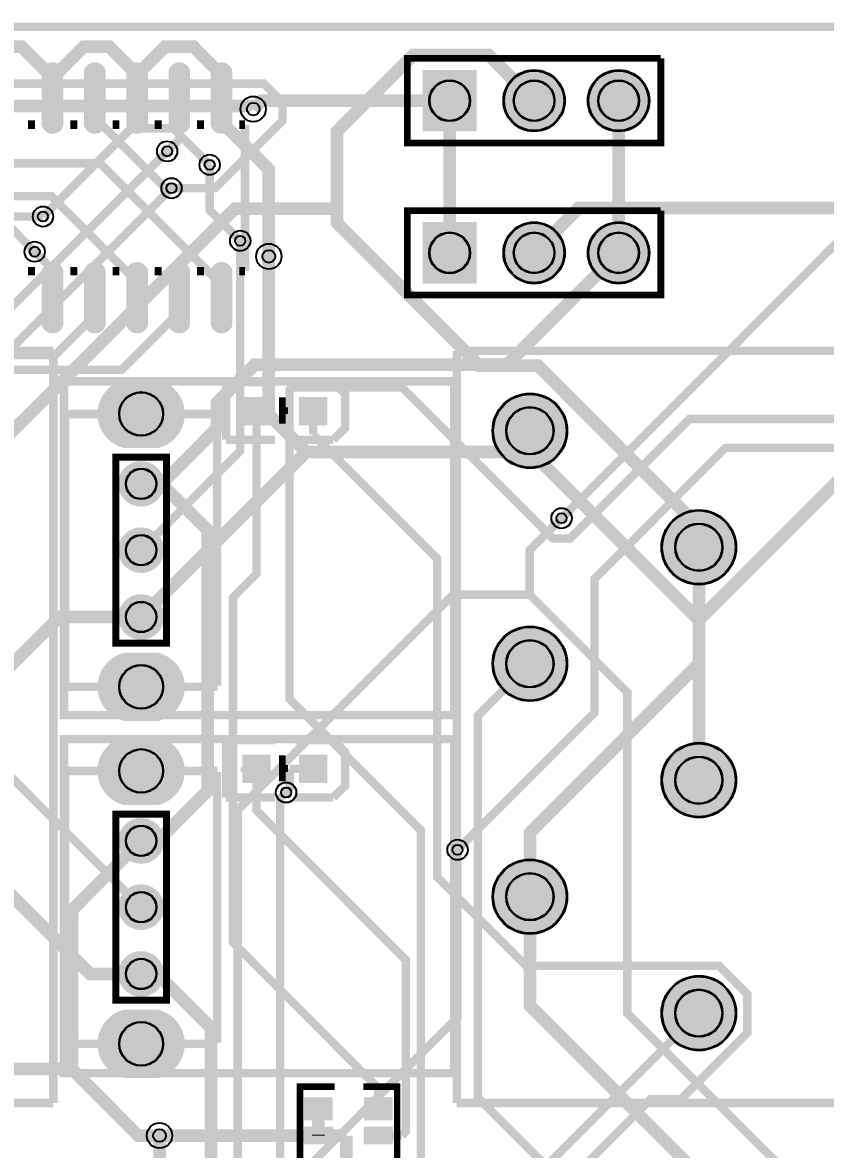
# Model space of a CAD drawing. Header units: millimetres. Extents: x 0 to 105, y 0 to 68.
# Drawn here: x 30.46 to 54.61, y 33.76 to 67.63 of the extents above; entities that cross this region are included whole.
import ezdxf

# ---------------------------------------------------------------- set-up
doc = ezdxf.new("R2010")
doc.units = ezdxf.units.MM
for name, color, linetype, true_color in [('BoardOutLine', 7, 'Continuous', 0xff00ff), ('BottomLayer', 7, 'Continuous', 0x0000ff), ('BottomSolderMaskLayer', 7, 'Continuous', 0xaa00ff), ('Document', 7, 'Continuous', 0xffffff), ('Hole', 7, 'Continuous', 0x222222), ('Multi-Layer', 7, 'Continuous', 0xc0c0c0), ('TopLayer', 7, 'Continuous', 0xff0000), ('TopPasteMaskLayer', 7, 'Continuous', 0x808080), ('TopSilkLayer', 7, 'Continuous', 0xffcc00), ('TopSolderMaskLayer', 7, 'Continuous', 0x800080)]:
    doc.layers.add(name, color=color, linetype=linetype, true_color=true_color)

msp = doc.modelspace()

# ---------------------------------------------------------------- hatches: boundary and pattern name
at = {"layer": 'BottomSolderMaskLayer'}
for points in [[(42.494, 66.204), (44.12, 66.204), (44.12, 64.353), (42.494, 64.353)], [(44.922, 65.278, 1), (46.772, 65.278, 1)], [(47.462, 65.278, 1), (49.312, 65.278, 1)], [(42.494, 61.632), (44.12, 61.632), (44.12, 59.781), (42.494, 59.781)], [(44.922, 60.706, 1), (46.772, 60.706, 1)], [(47.462, 60.706, 1), (49.312, 60.706, 1)], [(34.539, 56.89, -0.785398), (34.539, 54.839), (33.523, 54.839, -0.785398), (33.523, 56.89)], [(44.595, 55.359, 1), (46.845, 55.359, 1)], [(34.706, 53.608, -0.785398), (33.356, 53.608), (33.356, 53.92, -0.785398), (34.706, 53.92)], [(49.675, 51.859, 1), (51.926, 51.859, 1)], [(34.706, 51.615, -0.785398), (33.356, 51.615), (33.356, 51.926, -0.785398), (34.706, 51.926)], [(34.706, 49.608, -0.785398), (33.356, 49.608), (33.356, 49.92, -0.785398), (34.706, 49.92)], [(44.595, 48.359, 1), (46.845, 48.359, 1)], [(34.539, 48.689, -0.785398), (34.539, 46.639), (33.523, 46.639, -0.785398), (33.523, 48.689)], [(34.539, 46.162, -0.785398), (34.539, 44.111), (33.522, 44.111, -0.785398), (33.522, 46.162)], [(49.675, 44.859, 1), (51.926, 44.859, 1)], [(34.706, 42.881, -0.785398), (33.355, 42.881), (33.355, 43.192, -0.785398), (34.706, 43.192)], [(44.595, 41.359, 1), (46.845, 41.359, 1)], [(34.706, 40.887, -0.785398), (33.355, 40.887), (33.355, 41.199, -0.785398), (34.706, 41.199)], [(34.706, 38.881, -0.785398), (33.355, 38.881), (33.355, 39.192, -0.785398), (34.706, 39.192)], [(49.675, 37.859, 1), (51.926, 37.859, 1)], [(34.539, 37.962, -0.785398), (34.539, 35.911), (33.522, 35.911, -0.785398), (33.522, 37.962)]]:
    msp.add_hatch(color=256, dxfattribs=at).paths.add_polyline_path(points)
at = {"layer": 'Document'}
for points in [[(37.413, 56.229), (37.413, 55.569), (37.261, 55.569), (37.261, 56.229)], [(37.689, 55.852), (37.028, 55.852), (37.028, 56.005), (37.689, 56.005)], [(39.542, 55.904), (38.882, 55.904), (38.882, 56.057), (39.542, 56.057)], [(37.413, 45.477), (37.413, 44.817), (37.261, 44.817), (37.261, 45.477)], [(37.689, 45.1), (37.028, 45.1), (37.028, 45.253), (37.689, 45.253)], [(39.542, 45.152), (38.882, 45.152), (38.882, 45.305), (39.542, 45.305)]]:
    msp.add_hatch(color=256, dxfattribs=at).paths.add_polyline_path(points)
at = {"layer": 'Multi-Layer'}
for points in [[(42.52, 66.178), (44.094, 66.178), (44.094, 64.378), (42.52, 64.378)], [(44.947, 65.278, 1), (46.747, 65.278, 1)], [(47.487, 65.278, 1), (49.287, 65.278, 1)], [(42.52, 61.606), (44.094, 61.606), (44.094, 59.806), (42.52, 59.806)], [(44.947, 60.706, 1), (46.747, 60.706, 1)], [(47.487, 60.706, 1), (49.287, 60.706, 1)], [(34.531, 56.864, -0.785398), (34.531, 54.864), (33.531, 54.864, -0.785398), (33.531, 56.864)], [(44.62, 55.359, 1), (46.82, 55.359, 1)], [(34.681, 53.614, -0.785398), (33.381, 53.614), (33.381, 53.914, -0.785398), (34.681, 53.914)], [(49.7, 51.859, 1), (51.9, 51.859, 1)], [(34.681, 51.621, -0.785398), (33.381, 51.621), (33.381, 51.921, -0.785398), (34.681, 51.921)], [(34.681, 49.614, -0.785398), (33.381, 49.614), (33.381, 49.914, -0.785398), (34.681, 49.914)], [(44.62, 48.359, 1), (46.82, 48.359, 1)], [(34.531, 48.664, -0.785398), (34.531, 46.664), (33.531, 46.664, -0.785398), (33.531, 48.664)], [(34.531, 46.137, -0.785398), (34.531, 44.137), (33.531, 44.137, -0.785398), (33.531, 46.137)], [(49.7, 44.859, 1), (51.9, 44.859, 1)], [(34.681, 42.887, -0.785398), (33.381, 42.887), (33.381, 43.187, -0.785398), (34.681, 43.187)], [(44.62, 41.359, 1), (46.82, 41.359, 1)], [(34.681, 40.893, -0.785398), (33.381, 40.893), (33.381, 41.193, -0.785398), (34.681, 41.193)], [(34.681, 38.887, -0.785398), (33.381, 38.887), (33.381, 39.187, -0.785398), (34.681, 39.187)], [(49.7, 37.859, 1), (51.9, 37.859, 1)], [(34.531, 37.936, -0.785398), (34.531, 35.936), (33.531, 35.936, -0.785398), (33.531, 37.936)]]:
    msp.add_hatch(color=256, dxfattribs=at).paths.add_polyline_path(points)
at = {"layer": 'TopLayer'}
for points in [[(31.669, 64.557, -0.785398), (31.069, 64.557), (31.069, 66.157, -0.785398), (31.669, 66.157)], [(32.939, 64.557, -0.785398), (32.339, 64.557), (32.339, 66.157, -0.785398), (32.939, 66.157)], [(34.209, 64.557, -0.785398), (33.609, 64.557), (33.609, 66.157, -0.785398), (34.209, 66.157)], [(35.479, 64.557, -0.785398), (34.879, 64.557), (34.879, 66.157, -0.785398), (35.479, 66.157)], [(36.749, 64.557, -0.785398), (36.149, 64.557), (36.149, 66.157, -0.785398), (36.749, 66.157)], [(31.669, 58.557, -0.785398), (31.069, 58.557), (31.069, 60.157, -0.785398), (31.669, 60.157)], [(32.939, 58.557, -0.785398), (32.339, 58.557), (32.339, 60.157, -0.785398), (32.939, 60.157)], [(34.209, 58.557, -0.785398), (33.609, 58.557), (33.609, 60.157, -0.785398), (34.209, 60.157)], [(35.479, 58.557, -0.785398), (34.879, 58.557), (34.879, 60.157, -0.785398), (35.479, 60.157)], [(36.749, 58.557, -0.785398), (36.149, 58.557), (36.149, 60.157, -0.785398), (36.749, 60.157)], [(37.898, 56.354), (37.898, 55.554), (37.098, 55.554), (37.098, 56.354)], [(39.6, 56.354), (39.6, 55.554), (38.8, 55.554), (38.8, 56.354)], [(37.898, 45.602), (37.898, 44.802), (37.098, 44.802), (37.098, 45.602)], [(39.6, 45.602), (39.6, 44.802), (38.8, 44.802), (38.8, 45.602)], [(39.759, 35.307), (39.759, 34.657), (38.959, 34.657), (38.959, 35.307)], [(41.559, 35.307), (41.559, 34.657), (40.759, 34.657), (40.759, 35.307)], [(39.759, 34.432), (39.759, 33.932), (38.959, 33.932), (38.959, 34.432)], [(41.559, 34.432), (41.559, 33.932), (40.759, 33.932), (40.759, 34.432)]]:
    msp.add_hatch(color=256, dxfattribs=at).paths.add_polyline_path(points)
at = {"layer": 'TopPasteMaskLayer'}
for points in [[(31.669, 64.557, -0.785398), (31.069, 64.557), (31.069, 66.157, -0.785398), (31.669, 66.157)], [(32.939, 64.557, -0.785398), (32.339, 64.557), (32.339, 66.157, -0.785398), (32.939, 66.157)], [(34.209, 64.557, -0.785398), (33.609, 64.557), (33.609, 66.157, -0.785398), (34.209, 66.157)], [(35.479, 64.557, -0.785398), (34.879, 64.557), (34.879, 66.157, -0.785398), (35.479, 66.157)], [(36.749, 64.557, -0.785398), (36.149, 64.557), (36.149, 66.157, -0.785398), (36.749, 66.157)], [(31.669, 58.557, -0.785398), (31.069, 58.557), (31.069, 60.157, -0.785398), (31.669, 60.157)], [(32.939, 58.557, -0.785398), (32.339, 58.557), (32.339, 60.157, -0.785398), (32.939, 60.157)], [(34.209, 58.557, -0.785398), (33.609, 58.557), (33.609, 60.157, -0.785398), (34.209, 60.157)], [(35.479, 58.557, -0.785398), (34.879, 58.557), (34.879, 60.157, -0.785398), (35.479, 60.157)], [(36.749, 58.557, -0.785398), (36.149, 58.557), (36.149, 60.157, -0.785398), (36.749, 60.157)], [(37.898, 56.354), (37.898, 55.554), (37.098, 55.554), (37.098, 56.354)], [(39.6, 56.354), (39.6, 55.554), (38.8, 55.554), (38.8, 56.354)], [(37.898, 45.602), (37.898, 44.802), (37.098, 44.802), (37.098, 45.602)], [(39.6, 45.602), (39.6, 44.802), (38.8, 44.802), (38.8, 45.602)], [(39.759, 35.307), (39.759, 34.657), (38.959, 34.657), (38.959, 35.307)], [(41.559, 35.307), (41.559, 34.657), (40.759, 34.657), (40.759, 35.307)], [(39.759, 34.432), (39.759, 33.932), (38.959, 33.932), (38.959, 34.432)], [(41.559, 34.432), (41.559, 33.932), (40.759, 33.932), (40.759, 34.432)]]:
    msp.add_hatch(color=256, dxfattribs=at).paths.add_polyline_path(points)
at = {"layer": 'TopSolderMaskLayer'}
for points in [[(31.694, 64.538, -0.785398), (31.044, 64.538), (31.044, 66.175, -0.785398), (31.694, 66.175)], [(32.964, 64.538, -0.785398), (32.314, 64.538), (32.314, 66.175, -0.785398), (32.964, 66.175)], [(34.234, 64.538, -0.785398), (33.584, 64.538), (33.584, 66.175, -0.785398), (34.234, 66.175)], [(35.504, 64.538, -0.785398), (34.854, 64.538), (34.854, 66.175, -0.785398), (35.504, 66.175)], [(36.774, 64.538, -0.785398), (36.124, 64.538), (36.124, 66.175, -0.785398), (36.774, 66.175)], [(42.494, 66.204), (44.12, 66.204), (44.12, 64.353), (42.494, 64.353)], [(44.922, 65.278, 1), (46.772, 65.278, 1)], [(47.462, 65.278, 1), (49.312, 65.278, 1)], [(42.494, 61.632), (44.12, 61.632), (44.12, 59.781), (42.494, 59.781)], [(44.922, 60.706, 1), (46.772, 60.706, 1)], [(47.462, 60.706, 1), (49.312, 60.706, 1)], [(31.694, 58.539, -0.785398), (31.044, 58.539), (31.044, 60.176, -0.785398), (31.694, 60.176)], [(32.964, 58.539, -0.785398), (32.314, 58.539), (32.314, 60.176, -0.785398), (32.964, 60.176)], [(34.234, 58.539, -0.785398), (33.584, 58.539), (33.584, 60.176, -0.785398), (34.234, 60.176)], [(35.504, 58.539, -0.785398), (34.854, 58.539), (34.854, 60.176, -0.785398), (35.504, 60.176)], [(36.774, 58.539, -0.785398), (36.124, 58.539), (36.124, 60.176, -0.785398), (36.774, 60.176)], [(34.539, 56.89, -0.785398), (34.539, 54.839), (33.523, 54.839, -0.785398), (33.523, 56.89)], [(37.923, 56.379), (37.923, 55.528), (37.073, 55.528), (37.073, 56.379)], [(39.625, 56.379), (39.625, 55.528), (38.774, 55.528), (38.774, 56.379)], [(44.595, 55.359, 1), (46.845, 55.359, 1)], [(34.706, 53.608, -0.785398), (33.356, 53.608), (33.356, 53.92, -0.785398), (34.706, 53.92)], [(49.675, 51.859, 1), (51.926, 51.859, 1)], [(34.706, 51.615, -0.785398), (33.356, 51.615), (33.356, 51.926, -0.785398), (34.706, 51.926)], [(34.706, 49.608, -0.785398), (33.356, 49.608), (33.356, 49.92, -0.785398), (34.706, 49.92)], [(44.595, 48.359, 1), (46.845, 48.359, 1)], [(34.539, 48.689, -0.785398), (34.539, 46.639), (33.523, 46.639, -0.785398), (33.523, 48.689)], [(34.539, 46.162, -0.785398), (34.539, 44.111), (33.522, 44.111, -0.785398), (33.522, 46.162)], [(49.675, 44.859, 1), (51.926, 44.859, 1)], [(37.923, 45.627), (37.923, 44.777), (37.073, 44.777), (37.073, 45.627)], [(39.625, 45.627), (39.625, 44.777), (38.774, 44.777), (38.774, 45.627)], [(34.706, 42.881, -0.785398), (33.355, 42.881), (33.355, 43.192, -0.785398), (34.706, 43.192)], [(44.595, 41.359, 1), (46.845, 41.359, 1)], [(34.706, 40.887, -0.785398), (33.355, 40.887), (33.355, 41.199, -0.785398), (34.706, 41.199)], [(34.706, 38.881, -0.785398), (33.355, 38.881), (33.355, 39.192, -0.785398), (34.706, 39.192)], [(49.675, 37.859, 1), (51.926, 37.859, 1)], [(34.539, 37.962, -0.785398), (34.539, 35.911), (33.522, 35.911, -0.785398), (33.522, 37.962)], [(39.79, 35.328), (39.79, 34.636), (38.928, 34.636), (38.928, 35.328)], [(41.59, 35.328), (41.59, 34.636), (40.728, 34.636), (40.728, 35.328)], [(39.8, 34.448), (39.8, 33.916), (38.918, 33.916), (38.918, 34.448)], [(41.6, 34.448), (41.6, 33.916), (40.718, 33.916), (40.718, 34.448)]]:
    msp.add_hatch(color=256, dxfattribs=at).paths.add_polyline_path(points)

# ---------------------------------------------------------------- linework, layer by layer
at = {"layer": 'BoardOutLine', "const_width": 0.254}
msp.add_lwpolyline([(75, 67.5), (0, 67.5)], dxfattribs=at)
at = {"layer": 'BottomLayer'}
for points, const_width in [([(45.847, 65.278), (44.469, 66.656), (42.217, 66.656), (39.922, 64.361), (39.922, 62.03)], 0.381), ([(34.943, 62.648), (36.254, 62.648), (38.282, 64.677), (38.282, 65.224), (37.716, 65.791), (10.018, 65.791), (2.142, 57.915), (2.142, 52.452)], 0.254), ([(43.307, 60.706), (43.307, 65.278)], 0.381), ([(48.387, 60.706), (48.387, 65.278)], 0.381), ([(37.4, 65.028), (37.31, 65.118), (10.403, 65.118), (6.762, 61.477), (6.762, 57.76)], 0.381), ([(31.079, 61.797), (33.73, 64.448), (34.997, 64.448), (36.091, 63.354)], 0.254), ([(27.529, 57.425), (28.481, 57.425), (34.813, 63.757)], 0.254), ([(30.83, 60.741), (28.04, 63.532), (9.673, 63.532), (7.57, 61.428), (7.57, 56.988), (0.661, 50.079), (0.661, 4.748)], 0.254), ([(34.031, 41.043), (24.275, 50.799), (24.275, 58.242), (19.42, 63.098), (10.107, 63.098), (8.703, 61.693)], 0.254), ([(25.228, 55.193), (27.488, 55.193), (34.943, 62.648)], 0.254), ([(39.922, 62.03), (36.84, 62.03), (26.67, 51.859)], 0.381), ([(39.922, 62.03), (39.922, 61.601), (44.203, 57.32), (45.959, 57.32), (50.8, 52.479), (50.8, 51.859)], 0.381), ([(34.031, 51.771), (37.01, 54.75), (37.01, 61.07)], 0.254), ([(38.992, 54.725), (37.87, 55.847), (37.87, 60.599)], 0.381), ([(45.72, 54.725), (45.72, 55.359)], 0.381), ([(65.151, 55.359), (56.485, 55.359), (50.8, 49.674)], 0.381), ([(34.031, 49.764), (38.992, 54.725)], 0.381), ([(38.992, 54.725), (45.72, 54.725)], 0.381), ([(45.72, 54.725), (45.75, 54.725), (50.8, 49.674)], 0.381), ([(46.672, 52.731), (45.714, 51.773), (45.714, 50.434)], 0.254), ([(36.934, 32.82), (36.934, 43.958), (43.411, 50.434), (45.714, 50.434)], 0.254), ([(45.714, 50.434), (48.651, 47.497), (48.651, 37.857), (55.074, 31.434), (55.074, 20.875)], 0.254), ([(50.8, 49.674), (50.8, 44.859)], 0.381), ([(45.72, 48.359), (44.156, 46.796), (44.156, 35.316), (47.222, 32.251), (47.222, 28.2), (36.865, 17.843), (36.865, 12.031), (34.995, 10.161), (32.803, 10.161), (32.235, 10.729)], 0.254), ([(26.67, 44.859), (32.493, 39.037), (34.031, 39.037)], 0.381), ([(38.214, 33.409), (38.214, 44.315), (38.39, 44.491)], 0.254), ([(43.545, 42.77), (43.545, 37.733), (37.948, 32.136)], 0.254), ([(45.72, 41.359), (45.72, 38.08), (50.8, 33), (50.8, 25.951)], 0.381), ([(34.031, 39.037), (34.509, 39.037), (36.134, 37.412), (36.134, 32.427), (39.11, 29.451)], 0.381), ([(34.031, 28.372), (34.474, 28.372), (36.03, 29.928), (36.03, 31.421), (34.583, 32.868), (34.583, 34.182)], 0.381)]:
    msp.add_lwpolyline(points, dxfattribs=dict(at, const_width=const_width))
at = {"layer": 'BottomSolderMaskLayer'}
for centre, radius in [((45.847, 65.278), 0.925), ((48.387, 65.278), 0.925), ((43.307, 65.278), 0.619), ((45.847, 65.278), 0.617), ((48.387, 65.278), 0.617), ((43.307, 60.706), 0.619), ((45.847, 60.706), 0.925), ((45.847, 60.706), 0.617), ((48.387, 60.706), 0.925), ((48.387, 60.706), 0.617), ((34.031, 55.864), 0.661), ((45.72, 55.359), 1.125), ((45.72, 55.359), 0.716), ((34.031, 53.764), 0.464), ((50.8, 51.859), 1.125), ((50.8, 51.859), 0.716), ((34.031, 51.771), 0.464), ((34.031, 49.764), 0.464), ((45.72, 48.359), 1.125), ((45.72, 48.359), 0.716), ((34.031, 47.664), 0.661), ((34.031, 45.137), 0.661), ((50.8, 44.859), 1.125), ((50.8, 44.859), 0.716), ((34.031, 43.037), 0.464), ((45.72, 41.359), 1.125), ((45.72, 41.359), 0.716), ((34.031, 41.043), 0.464), ((34.031, 39.037), 0.464), ((50.8, 37.859), 1.125), ((50.8, 37.859), 0.716), ((34.031, 36.937), 0.661)]:
    msp.add_circle(centre, radius, dxfattribs=at)
at = {"layer": 'Hole'}
for centre, radius in [((37.4, 65.028), 0.191), ((34.813, 63.757), 0.152), ((36.091, 63.354), 0.152), ((34.943, 62.648), 0.152), ((31.079, 61.797), 0.152), ((37.01, 61.07), 0.152), ((30.83, 60.741), 0.152), ((37.87, 60.599), 0.191), ((46.672, 52.731), 0.152), ((38.39, 44.49), 0.152), ((43.545, 42.77), 0.152), ((34.583, 34.182), 0.191)]:
    msp.add_circle(centre, radius, dxfattribs=at)
at = {"layer": 'Multi-Layer'}
for centre, radius in [((45.847, 65.278), 0.9), ((48.387, 65.278), 0.9), ((43.307, 65.278), 0.6), ((45.847, 65.278), 0.6), ((48.387, 65.278), 0.6), ((37.4, 65.028), 0.381), ((34.813, 63.757), 0.305), ((36.091, 63.354), 0.305), ((34.943, 62.648), 0.305), ((31.079, 61.797), 0.305), ((37.01, 61.07), 0.305), ((43.307, 60.706), 0.6), ((45.847, 60.706), 0.9), ((45.847, 60.706), 0.6), ((48.387, 60.706), 0.9), ((48.387, 60.706), 0.6), ((30.83, 60.741), 0.305), ((37.87, 60.599), 0.381), ((34.031, 55.864), 0.65), ((45.72, 55.359), 1.1), ((45.72, 55.359), 0.7), ((34.031, 53.764), 0.45), ((46.672, 52.731), 0.305), ((50.8, 51.859), 1.1), ((50.8, 51.859), 0.7), ((34.031, 51.771), 0.45), ((34.031, 49.764), 0.45), ((45.72, 48.359), 1.1), ((45.72, 48.359), 0.7), ((34.031, 47.664), 0.65), ((34.031, 45.137), 0.65), ((50.8, 44.859), 1.1), ((50.8, 44.859), 0.7), ((38.39, 44.49), 0.305), ((34.031, 43.037), 0.45), ((43.545, 42.77), 0.305), ((45.72, 41.359), 1.1), ((45.72, 41.359), 0.7), ((34.031, 41.043), 0.45), ((34.031, 39.037), 0.45), ((50.8, 37.859), 1.1), ((50.8, 37.859), 0.7), ((34.031, 36.937), 0.65), ((34.583, 34.182), 0.381)]:
    msp.add_circle(centre, radius, dxfattribs=at)
at = {"layer": 'TopLayer'}
for points, const_width in [([(28.829, 65.357), (28.829, 66.043), (29.688, 66.902), (30.434, 66.902), (31.369, 65.967)], 0.381), ([(33.909, 66.059), (33.066, 66.902), (32.304, 66.902), (31.369, 65.967)], 0.381), ([(33.909, 66.059), (34.752, 66.902), (35.601, 66.902), (36.449, 66.054), (36.449, 65.357)], 0.381), ([(31.369, 65.967), (31.369, 65.357)], 0.381), ([(33.909, 66.059), (33.909, 65.357)], 0.381), ([(32.639, 65.357), (32.639, 64.767), (34.758, 62.648), (34.943, 62.648)], 0.254), ([(35.179, 65.357), (35.179, 64.123), (34.813, 63.757)], 0.254), ([(36.449, 65.357), (36.449, 64.638), (37.87, 63.217), (37.87, 60.599)], 0.381), ([(43.307, 65.278), (37.65, 65.278), (37.4, 65.028)], 0.381), ([(16.273, 63.671), (16.273, 63.199), (17.175, 62.297), (25.414, 62.297), (25.527, 62.409), (31.331, 62.409), (33.909, 59.831), (33.909, 59.357)], 0.254), ([(30.088, 63.397), (32.798, 63.397), (36.449, 59.745), (36.449, 59.357)], 0.254), ([(37.01, 61.07), (36.091, 61.99), (36.091, 63.354)], 0.254), ([(45.847, 60.706), (47.192, 62.051), (72.655, 62.051), (72.759, 62.156)], 0.381), ([(12.421, 60.789), (12.421, 61.262), (12.955, 61.797), (31.079, 61.797)], 0.254), ([(68.199, 59.993), (68.199, 60.288), (67.271, 61.216), (55.157, 61.216), (46.672, 52.731)], 0.254), ([(30.83, 60.741), (31.369, 60.202), (31.369, 59.357)], 0.254), ([(48.387, 60.706), (45.03, 57.349), (37.452, 57.349), (36.314, 56.211), (36.314, 55.437), (34.642, 53.764)], 0.381), ([(26.67, 37.859), (22.959, 37.859), (20.091, 40.726), (20.091, 48.859), (25.38, 54.148), (25.73, 54.148), (29.219, 57.636), (31.447, 57.636), (32.639, 58.828), (32.639, 59.357)], 0.254), ([(35.179, 59.357), (35.179, 58.926), (33.447, 57.194), (29.844, 57.194), (21.59, 48.94), (21.59, 48.359)], 0.254), ([(37.732, 17.675), (39.132, 17.675), (42.441, 20.984), (42.441, 43.35), (38.493, 47.298), (38.493, 56.587), (38.567, 56.661), (41.878, 56.661), (46.419, 52.12), (46.925, 52.12), (50.521, 55.715), (56.642, 55.715)], 0.254), ([(41.159, 35.612), (36.791, 39.98), (36.791, 50.353), (37.498, 51.06), (37.498, 55.954)], 0.254), ([(39.2, 55.954), (39.2, 55.249)], 0.254), ([(44.021, 8.878), (47.295, 12.152), (47.295, 24.667), (44.239, 27.724), (44.239, 30.158), (49.357, 35.276), (50.264, 35.276), (52.259, 37.271), (52.259, 38.429), (51.409, 39.279), (45.604, 39.279), (42.934, 41.949), (42.934, 51.515), (39.2, 55.249)], 0.254), ([(57.444, 54.848), (51.602, 54.848), (47.66, 50.906), (47.66, 46.885), (43.545, 42.77)], 0.254), ([(34.642, 53.764), (34.031, 53.764)], 0.381), ([(34.031, 43.037), (34.531, 43.037), (36.026, 44.532), (36.026, 52.38), (34.642, 53.764)], 0.381), ([(50.8, 51.859), (50.8, 48.359), (45.72, 43.279), (45.72, 41.359)], 0.381), ([(26.67, 44.859), (31.575, 49.764), (34.031, 49.764)], 0.381), ([(41.864, 34.182), (41.988, 34.306), (41.988, 39.461), (37.498, 43.951), (37.498, 45.202)], 0.254), ([(38.495, 45.202), (38.495, 44.596), (38.39, 44.491)], 0.254), ([(39.2, 45.202), (38.495, 45.202)], 0.254), ([(31.947, 36.178), (20.958, 36.178), (14.031, 43.105), (10.034, 43.105)], 0.381), ([(31.947, 36.178), (31.947, 40.953), (34.031, 43.037)], 0.381), ([(50.8, 37.859), (43.627, 30.686), (43.627, 18.777), (34.957, 10.107), (29.744, 10.107), (28.194, 8.557), (28.194, 7.572)], 0.254), ([(34.583, 34.182), (33.942, 34.182), (31.947, 36.178)], 0.381), ([(41.159, 34.982), (41.159, 35.612)], 0.254), ([(39.359, 34.982), (39.359, 34.212)], 0.381), ([(39.359, 34.182), (34.583, 34.182)], 0.381), ([(39.359, 34.182), (39.359, 34.212)], 0.381), ([(39.359, 34.182), (40.204, 34.182)], 0.381), ([(40.204, 34.182), (40.204, 33.382)], 0.381), ([(41.159, 34.182), (41.864, 34.182)], 0.254)]:
    msp.add_lwpolyline(points, dxfattribs=dict(at, const_width=const_width))
at = {"layer": 'TopSilkLayer'}
for points, const_width in [([(43.942, 66.548), (42.037, 66.548), (42.037, 64.008), (49.657, 64.008), (49.657, 66.548)], 0.203), ([(49.657, 66.548), (43.942, 66.548)], 0.203), ([(30.63, 64.557), (30.838, 64.557)], 0.254), ([(31.9, 64.557), (32.108, 64.557)], 0.254), ([(33.17, 64.557), (33.378, 64.557)], 0.254), ([(34.44, 64.557), (34.648, 64.557)], 0.254), ([(35.71, 64.557), (35.918, 64.557)], 0.254), ([(36.98, 64.557), (37.154, 64.557)], 0.254), ([(37.154, 60.157), (37.154, 64.557)], 0.254), ([(43.942, 61.976), (42.037, 61.976), (42.037, 59.436), (49.657, 59.436), (49.657, 61.976)], 0.203), ([(49.657, 61.976), (43.942, 61.976)], 0.203), ([(30.63, 60.157), (30.838, 60.157)], 0.254), ([(31.9, 60.157), (32.108, 60.157)], 0.254), ([(33.17, 60.157), (33.378, 60.157)], 0.254), ([(34.44, 60.157), (34.648, 60.157)], 0.254), ([(35.71, 60.157), (35.918, 60.157)], 0.254), ([(36.98, 60.157), (37.154, 60.157)], 0.254), ([(19.39, 57.759), (31.39, 57.759)], 0.254), ([(31.39, 35.159), (31.39, 57.759)], 0.254), ([(43.52, 35.159), (43.52, 57.759)], 0.254), ([(43.52, 57.759), (55.52, 57.759)], 0.254), ([(36.584, 56.817), (36.584, 55.09)], 0.254), ([(36.584, 56.817), (38.057, 56.817)], 0.254), ([(38.666, 56.817), (39.809, 56.817)], 0.254), ([(39.809, 56.817), (40.165, 56.462), (40.165, 55.446), (39.809, 55.09)], 0.254), ([(38.273, 56.36), (38.273, 55.573)], 0.203), ([(36.317, 55.864), (31.745, 55.864)], 0.254), ([(31.745, 51.764), (31.745, 55.828)], 0.254), ([(36.317, 51.764), (36.317, 55.828)], 0.254), ([(38.273, 55.962), (38.448, 55.962)], 0.203), ([(36.584, 55.09), (38.057, 55.09)], 0.254), ([(38.641, 55.09), (39.809, 55.09)], 0.254), ([(31.745, 51.764), (31.745, 47.7)], 0.254), ([(36.317, 51.764), (36.317, 47.7)], 0.254), ([(36.317, 47.664), (31.745, 47.664)], 0.254), ([(36.584, 46.066), (36.584, 44.338)], 0.254), ([(36.584, 46.066), (38.057, 46.066)], 0.254), ([(38.666, 46.066), (39.809, 46.066)], 0.254), ([(39.809, 46.066), (40.165, 45.71), (40.165, 44.694), (39.809, 44.338)], 0.254), ([(38.273, 45.608), (38.273, 44.821)], 0.203), ([(36.317, 45.136), (31.745, 45.136)], 0.254), ([(31.745, 41.037), (31.745, 45.101)], 0.254), ([(36.317, 41.037), (36.317, 45.101)], 0.254), ([(38.273, 45.21), (38.448, 45.21)], 0.203), ([(36.584, 44.338), (38.057, 44.338)], 0.254), ([(38.641, 44.338), (39.809, 44.338)], 0.254), ([(31.745, 41.037), (31.745, 36.973)], 0.254), ([(36.317, 41.037), (36.317, 36.973)], 0.254), ([(36.317, 36.937), (31.745, 36.937)], 0.254), ([(39.809, 31.912), (38.809, 31.912), (38.809, 35.652), (39.849, 35.652)], 0.2), ([(40.709, 35.652), (41.729, 35.652), (41.729, 31.912), (40.689, 31.912)], 0.2), ([(19.39, 35.159), (31.39, 35.159)], 0.254), ([(43.52, 35.159), (55.52, 35.159)], 0.254)]:
    msp.add_lwpolyline(points, dxfattribs=dict(at, const_width=const_width))
for points, const_width in [([(31.71, 56.844), (43.442, 56.844), (43.442, 46.811), (31.71, 46.811), (31.71, 56.844)], 0.254), ([(33.269, 48.978), (34.793, 48.978), (34.793, 49.994), (34.793, 53.55), (34.793, 54.566), (33.269, 54.566), (33.269, 53.55), (33.269, 49.994), (33.269, 48.978)], 0.203), ([(31.71, 46.091), (43.442, 46.091), (43.442, 36.058), (31.71, 36.058), (31.71, 46.091)], 0.254), ([(33.269, 38.25), (34.793, 38.25), (34.793, 39.266), (34.793, 42.822), (34.793, 43.838), (33.269, 43.838), (33.269, 42.822), (33.269, 39.266), (33.269, 38.25)], 0.203)]:
    msp.add_lwpolyline(points, close=True, dxfattribs=dict(at, const_width=const_width))
at = {"layer": 'TopSolderMaskLayer'}
for centre, radius in [((45.847, 65.278), 0.925), ((48.387, 65.278), 0.925), ((43.307, 65.278), 0.619), ((45.847, 65.278), 0.617), ((48.387, 65.278), 0.617), ((43.307, 60.706), 0.619), ((45.847, 60.706), 0.925), ((45.847, 60.706), 0.617), ((48.387, 60.706), 0.925), ((48.387, 60.706), 0.617), ((34.031, 55.864), 0.661), ((45.72, 55.359), 1.125), ((45.72, 55.359), 0.716), ((34.031, 53.764), 0.464), ((50.8, 51.859), 1.125), ((50.8, 51.859), 0.716), ((34.031, 51.771), 0.464), ((34.031, 49.764), 0.464), ((45.72, 48.359), 1.125), ((45.72, 48.359), 0.716), ((34.031, 47.664), 0.661), ((34.031, 45.137), 0.661), ((50.8, 44.859), 1.125), ((50.8, 44.859), 0.716), ((34.031, 43.037), 0.464), ((45.72, 41.359), 1.125), ((45.72, 41.359), 0.716), ((34.031, 41.043), 0.464), ((34.031, 39.037), 0.464), ((50.8, 37.859), 1.125), ((50.8, 37.859), 0.716), ((34.031, 36.937), 0.661)]:
    msp.add_circle(centre, radius, dxfattribs=at)

doc.saveas('drawing.dxf')
